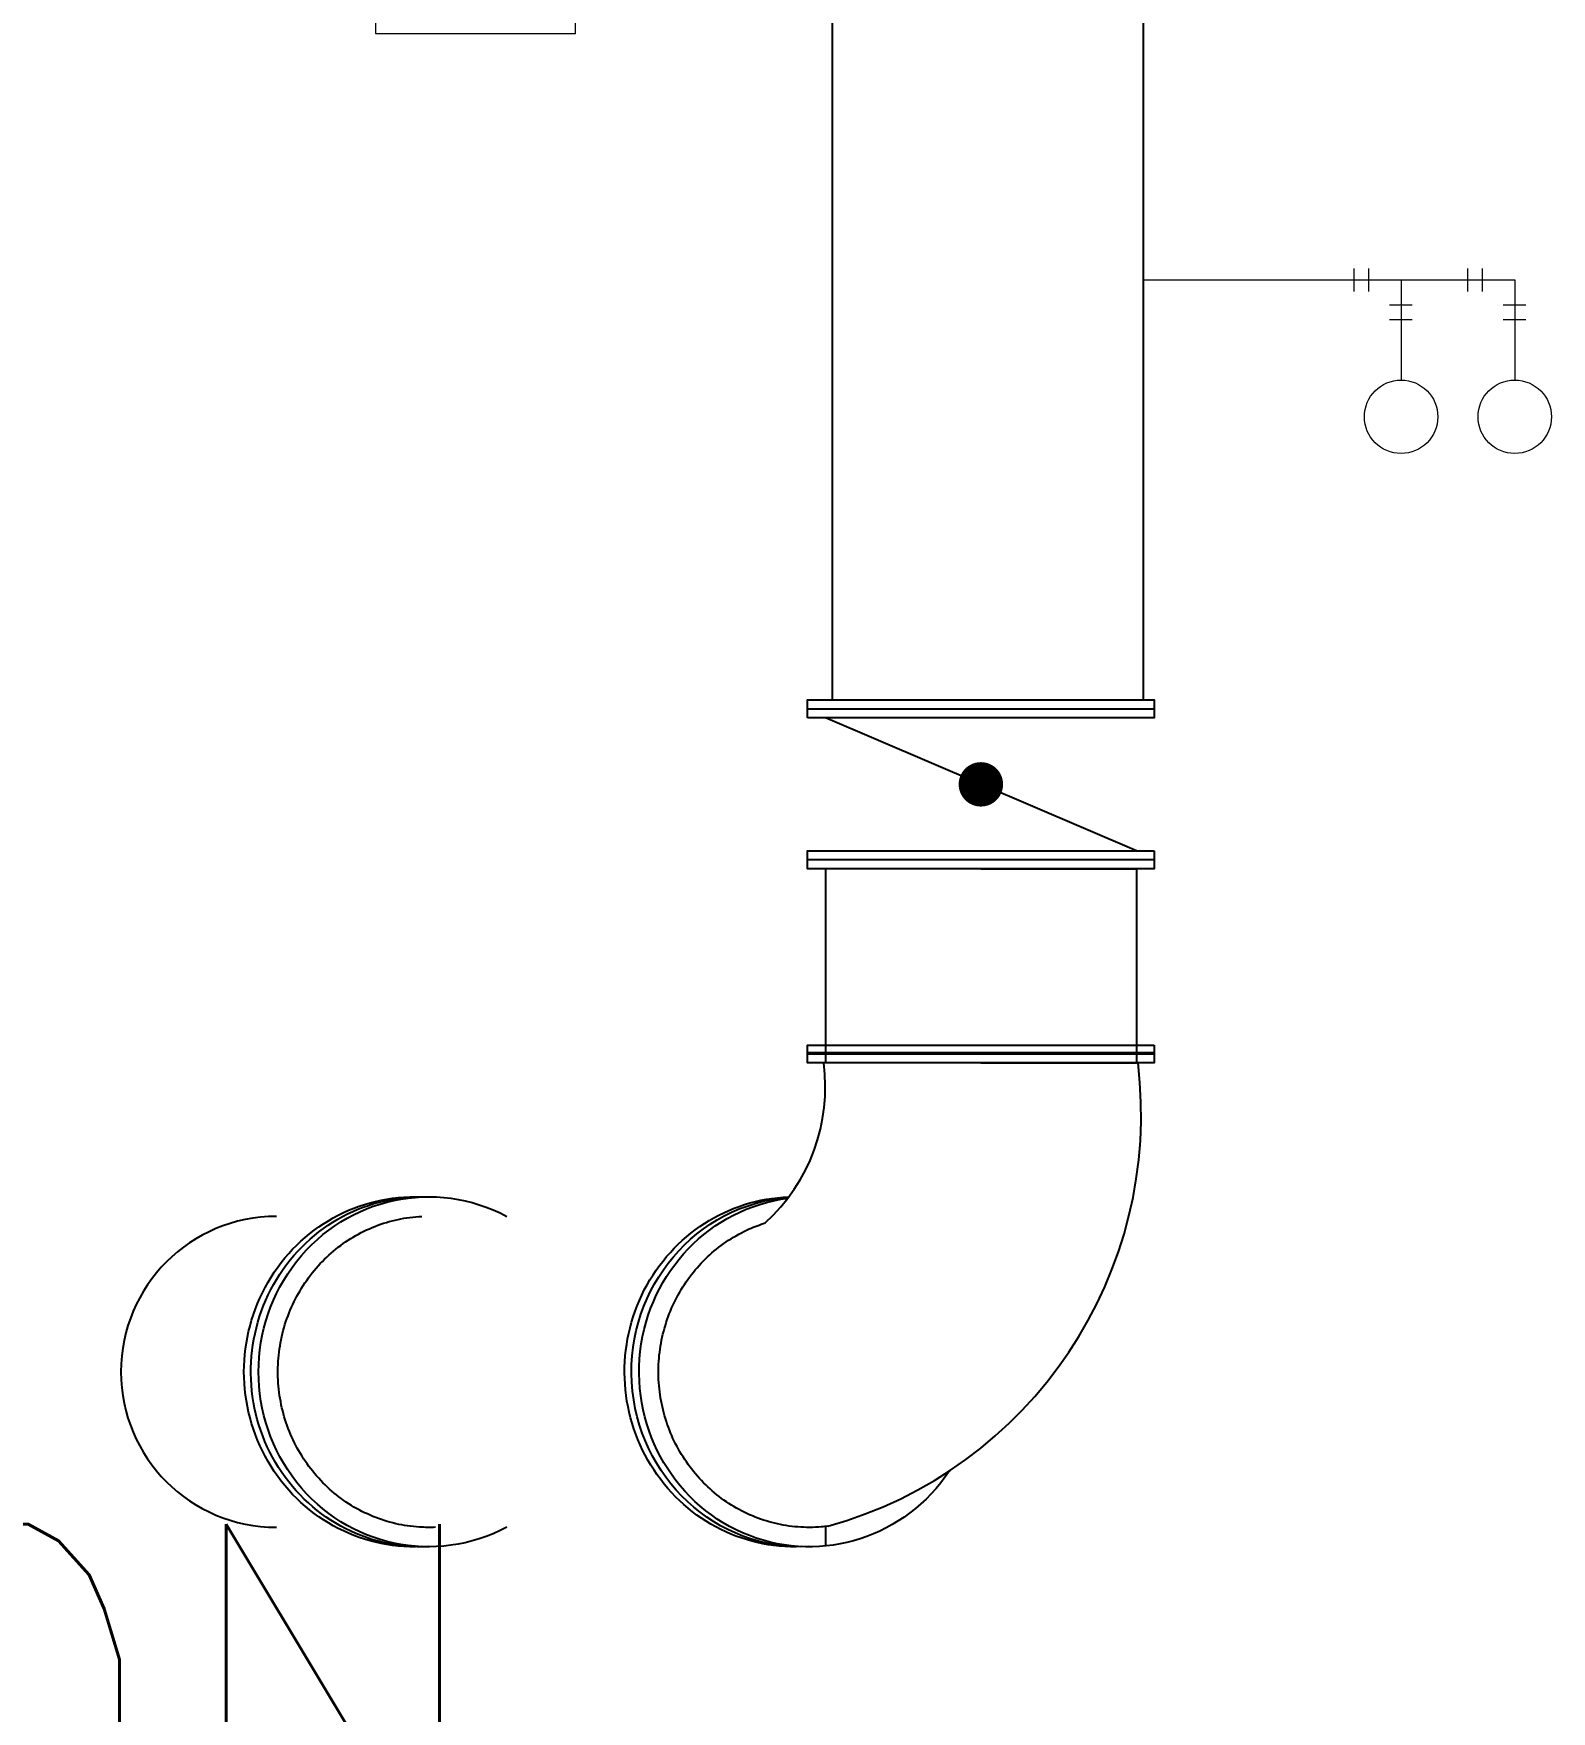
# Model space of a CAD drawing. Header units: inches. Extents: x 25480 to 951550, y -607927 to 1377809.
# Drawn here: x 502646 to 506062, y 350192 to 353970 of the extents above; entities that cross this region are included whole.
import ezdxf

# ---------------------------------------------------------------- set-up
doc = ezdxf.new("R2010")
doc.units = ezdxf.units.IN
doc.header["$MEASUREMENT"] = 0
doc.linetypes.add('CENTER', pattern=[2, 1.25, -0.25, 0.25, -0.25])
doc.linetypes.add('HIDDEN', pattern=[0.375, 0.25, -0.125])
doc.layers.add('DIM', color=251, linetype='Continuous', lineweight=0)
doc.layers.add('M-X-BKGD', color=8, linetype='Continuous')
doc.styles.add('SIMPLEX', font='simplex.shx')

# ---------------------------------------------------------------- blocks, each defined once
blk = doc.blocks.new('PT-PA')
at = {"layer": 'DIM', "color": 8}
for p, q in [((175464.7, 21566.2), (175464.7, 20729.8)), ((175490.3, 21091.7), (175439.1, 21091.7)), ((175490.3, 21058.6), (175439.1, 21058.6)), ((175375.4, 21011.8), (175375.4, 20960.5)), ((175408.5, 21011.8), (175408.5, 20960.5)), ((175464.7, 20985.6), (175239.3, 20985.6)), ((175490.3, 20835.9), (175439.1, 20835.9)), ((175490.3, 20802.8), (175439.1, 20802.8)), ((175375.4, 20755.9), (175375.4, 20704.7)), ((175408.5, 20755.9), (175408.5, 20704.7)), ((175464.7, 20729.8), (175239.3, 20729.8))]:
    blk.add_line(p, q, dxfattribs=at)
for centre in [(175156.7, 20985.6), (175156.7, 20729.8)]:
    blk.add_circle(centre, 82.6, dxfattribs=at)

msp = doc.modelspace()

# ---------------------------------------------------------------- linework, layer by layer
at = {"layer": 'M-X-BKGD', "color": 8, "linetype": 'Continuous', "ltscale": 10}
for p, q in [((504443.2, 354929.8), (504443.2, 352469.5)), ((505143.2, 354929.8), (505143.2, 352469.5)), ((504428.2, 352089.5), (504428.2, 351652.3)), ((505128.2, 352089.5), (505128.2, 351652.3)), ((504428.2, 350608.6), (504428.2, 350564.7))]:
    msp.add_line(p, q, dxfattribs=at)
at = {"layer": 'M-X-BKGD', "color": 8, "linetype": 'Continuous', "ltscale": 3.5}
for p, q in [((504388.2, 352449.5), (505168.2, 352449.5)), ((505168.2, 352109.5), (504388.2, 352109.5)), ((505168.2, 351672.3), (504388.2, 351672.3))]:
    msp.add_line(p, q, dxfattribs=at)
at = {"layer": 'M-X-BKGD', "color": 8, "linetype": 'Continuous'}
for p, q in [((505128.2, 352129.5), (504428.2, 352429.5)), ((504778.2, 352089.5), (505128.2, 352089.5)), ((504778.2, 351652.3), (505128.2, 351652.3))]:
    msp.add_line(p, q, dxfattribs=at)
at = {"layer": 'M-X-BKGD', "color": 8, "linetype": 'HIDDEN', "ltscale": 3.5}
msp.add_line((505168.2, 351675.2), (504388.2, 351675.2), dxfattribs=at)
at = {"layer": 'M-X-BKGD', "color": 8, "linetype": 'Continuous', "lineweight": 0, "ltscale": 10}
msp.add_lwpolyline([(503415.7, 353969.8), (503865.7, 353969.8), (503865.7, 354419.8), (503415.7, 354419.8)], close=True, dxfattribs=at)
at = {"layer": 'M-X-BKGD', "color": 8, "linetype": 'Continuous', "ltscale": 3.5}
for points in [[(504388.2, 352429.5), (504388.2, 352469.5), (505168.2, 352469.5), (505168.2, 352429.5)], [(505168.2, 352129.5), (505168.2, 352089.5), (504388.2, 352089.5), (504388.2, 352129.5)], [(505168.2, 351692.3), (505168.2, 351652.3), (504388.2, 351652.3), (504388.2, 351692.3)]]:
    msp.add_lwpolyline(points, close=True, dxfattribs=at)
at = {"layer": 'M-X-BKGD', "color": 8, "linetype": 'CENTER', "const_width": 50}
msp.add_lwpolyline([(504778.2, 352254.5, 1), (504778.2, 352304.5, 1)], format="xyb", close=True, dxfattribs=at)
at = {"layer": 'M-X-BKGD', "color": 8, "linetype": 'Continuous', "ltscale": 10}
for centre, radius, start, end in [((504015.1, 351597.9), 413, 312.2097, 7.5655), ((504176.7, 351536.4), 962.1, 285.5043, 6.9209)]:
    msp.add_arc(centre, radius, start, end, dxfattribs=at)
at = {"layer": 'M-X-BKGD', "color": 8}
msp.add_arc((503192.9, 350956.9), 350, 90, 270, dxfattribs=at)
at = {"layer": 'M-X-BKGD', "color": 8, "linetype": 'Continuous', "ltscale": 3.5, "extrusion": (0, 0, -1)}
for centre, major_axis, start_param, end_param in [((503535.4, 350956.9), (0, 394), 2.664277, 6.760501), ((503502.7, 350956.9), (0, 394), 3.098894, 6.325884), ((503518.3, 350956.9), (0, 394), 3.098894, 6.305507), ((504359.2, 350956.9), (0, 394), 3.098894, 6.248915), ((504374.8, 350956.9), (0, -394), -0.042699, 3.064696), ((504391.9, 350956.9), (0, -394), -0.969046, 3.01597)]:
    msp.add_ellipse(centre, major_axis=major_axis, ratio=0.971603, start_param=start_param, end_param=end_param, dxfattribs=at)
at = {"layer": 'M-X-BKGD', "color": 8, "linetype": 'Continuous', "ltscale": 3.5}
msp.add_open_spline([(503550.7, 350606.9), (503538.8, 350606.4), (503526.9, 350606.5), (503497, 350608.3), (503479.1, 350610.9), (503444, 350619), (503426.7, 350624.5), (503393.2, 350638.3), (503377, 350646.5), (503346.1, 350665.6), (503331.3, 350676.5), (503303.6, 350700.4), (503290.7, 350713.6), (503267.1, 350741.8), (503256.3, 350756.9), (503237.3, 350788.7), (503229, 350805.4), (503215.1, 350840), (503209.5, 350857.8), (503201.2, 350894.3), (503198.4, 350912.8), (503195.8, 350950.2), (503195.9, 350969), (503199.1, 351006.3), (503202.1, 351024.8), (503211, 351061.1), (503216.9, 351078.8), (503231.3, 351113.2), (503239.8, 351129.7), (503259.2, 351161.2), (503270.2, 351176.2), (503294.3, 351204.1), (503307.4, 351217), (503335.4, 351240.5), (503350.3, 351251.1), (503381.5, 351269.7), (503397.8, 351277.7), (503431.5, 351291), (503448.9, 351296.2), (503484.1, 351303.8), (503502, 351306.1), (503520, 351306.9), (503520, 351306.9), (503520, 351306.9)], degree=3, knots=[-0.045423, -0.045423, -0.045423, -0.045423, 0.060402, 0.060402, 0.220175, 0.220175, 0.379948, 0.379948, 0.539721, 0.539721, 0.699494, 0.699494, 0.859267, 0.859267, 1.01904, 1.01904, 1.178813, 1.178813, 1.338586, 1.338586, 1.498359, 1.498359, 1.658132, 1.658132, 1.817905, 1.817905, 1.977678, 1.977678, 2.137451, 2.137451, 2.297224, 2.297224, 2.456997, 2.456997, 2.61677, 2.61677, 2.776543, 2.776543, 2.936316, 2.936316, 3.096089, 3.096089, 3.096142, 3.096142, 3.096142, 3.096142], dxfattribs=at)
at = {"layer": 'M-X-BKGD', "color": 8}
msp.add_open_spline([(504433.9, 350609.3), (504429, 350608.6), (504424, 350608.1), (504401.5, 350606.2), (504383.9, 350606.2), (504348.8, 350608.9), (504331.3, 350611.7), (504297.1, 350620), (504280.2, 350625.6), (504247.6, 350639.3), (504231.8, 350647.5), (504201.6, 350666.3), (504187.2, 350676.9), (504160.2, 350700.4), (504147.5, 350713.2), (504124.3, 350740.8), (504113.8, 350755.5), (504095, 350786.5), (504086.8, 350802.8), (504072.9, 350836.4), (504067.2, 350853.8), (504058.6, 350889.3), (504055.6, 350907.4), (504052.4, 350943.9), (504052.2, 350962.3), (504054.6, 350998.8), (504057.2, 351017), (504065.1, 351052.7), (504070.4, 351070.2), (504083.6, 351104.2), (504091.4, 351120.6), (504109.5, 351152), (504119.8, 351167), (504142.4, 351195), (504154.8, 351208.2), (504181.3, 351232.2), (504195.5, 351243.2), (504225.3, 351262.7), (504240.9, 351271.2), (504268.7, 351283.7), (504280.6, 351288.2), (504292.6, 351292)], degree=3, knots=[-0.124775, -0.124775, -0.124775, -0.124775, -0.0806, -0.0806, 0.075632, 0.075632, 0.231864, 0.231864, 0.388096, 0.388096, 0.544328, 0.544328, 0.70056, 0.70056, 0.856791, 0.856791, 1.013023, 1.013023, 1.169255, 1.169255, 1.325487, 1.325487, 1.481719, 1.481719, 1.637951, 1.637951, 1.794182, 1.794182, 1.950414, 1.950414, 2.106646, 2.106646, 2.262878, 2.262878, 2.41911, 2.41911, 2.575342, 2.575342, 2.731573, 2.731573, 2.843678, 2.843678, 2.843678, 2.843678], dxfattribs=at)

# ---------------------------------------------------------------- block references
at = {"layer": 'M-X-BKGD', "color": 8, "rotation": 90}
msp.add_blockref('PT-PA', (526709.4, 177950.3), dxfattribs=at)

# ---------------------------------------------------------------- texts
at = {"layer": 'M-X-BKGD', "color": 8, "style": 'SIMPLEX'}
msp.add_text('SUBSTATION', height=800, dxfattribs=at).set_placement((497354.1, 349814.1))

doc.saveas('drawing.dxf')
